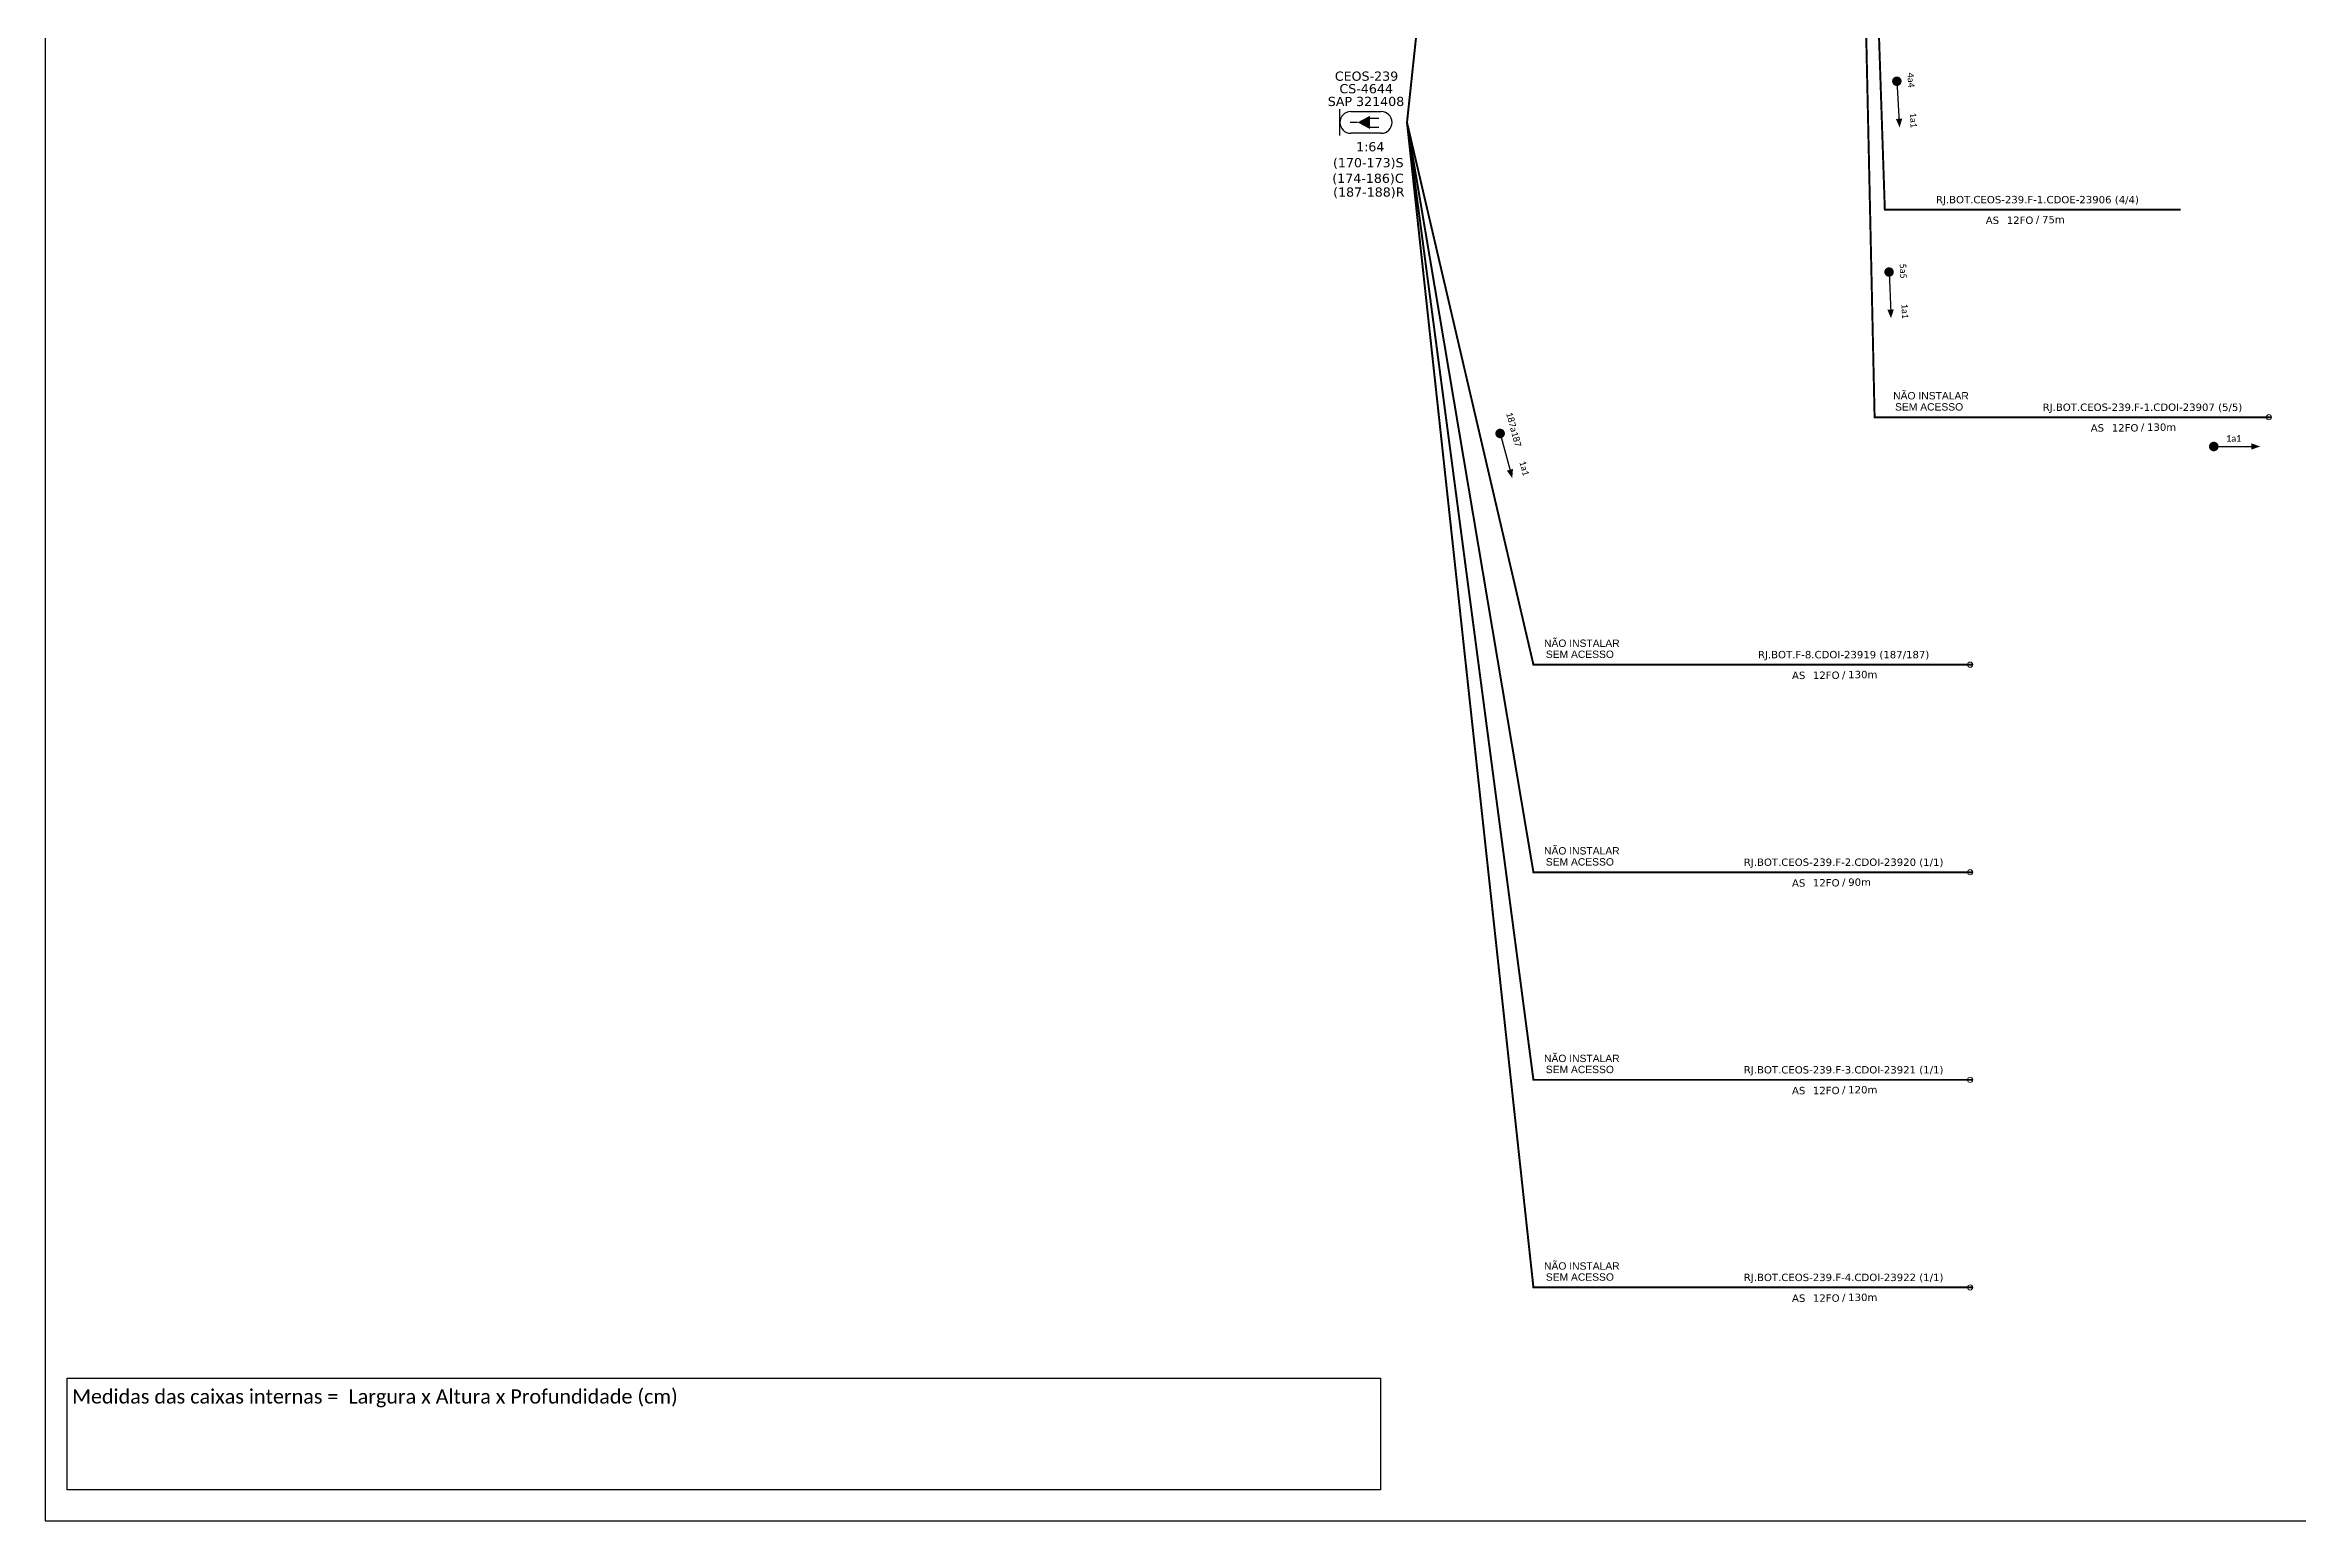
# Model space of a CAD drawing. Header units: metres. Extents: x 0 to 841, y 0 to 594.
# Drawn here: x 0.3 to 269.3, y 0.2 to 176.3 of the extents above; entities that cross this region are included whole.
import ezdxf
from ezdxf.enums import TextEntityAlignment as Align

# ---------------------------------------------------------------- set-up
doc = ezdxf.new("R2010")
doc.units = ezdxf.units.M
for name, color, linetype in [('20.4-CEOS', 1, 'Continuous'), ('CAP a instalar', 1, 'Continuous'), ('SETA', 7, 'Continuous')]:
    doc.layers.add(name, color=color, linetype=linetype)
doc.layers.add('40.1-ETIQUETAS', color=1, linetype='Continuous', lineweight=20)
doc.styles.add('ARIAL', font='arial.ttf')
doc.styles.add('siredit', font='verdana.ttf')
doc.styles.get("Standard").update_dxf_attribs({"font": 'arial.ttf'})
doc.styles.add('WMF-Calibri0', font='calibri.ttf')
doc.linetypes.add('FENCELINE1', pattern='A,0.25,-0.1,[133,ltypeshp.shx,S=0.1,R=0,X=-0.1,Y=0],-0.1,1', length=1.45)

# ---------------------------------------------------------------- blocks, each defined once
blk = doc.blocks.new('CEOS_RP_CT_DRT')
at = {"layer": '20.4-CEOS', "color": 0}
for p, q in [((-4.54, 1.19), (-1.19, 1.19)), ((-1.19, -1.19), (-4.54, -1.19))]:
    blk.add_line(p, q, dxfattribs=at)
for points in [[(-5.73, -1.43), (-5.73, 1.44)], [(-3.79, 0), (-4.59, 0)], [(-2.47, 0.48), (-1.45, 0.48)], [(-2.47, -0.52), (-1.45, -0.52)]]:
    blk.add_lwpolyline(points, dxfattribs=at)
blk.add_lwpolyline([(-3.79, 0, 0, 1.47, 0), (-2.41, 0, 1.47, 1.47, 0)], format="xyseb", dxfattribs=at)
for centre, start, end in [((-4.54, 0), 90, 270), ((-1.19, 0), 270, 90)]:
    blk.add_arc(centre, 1.19, start, end, dxfattribs=at)
at = {"layer": '20.4-CEOS', "color": 7, "style": 'siredit'}
for tag, p in [('Nº_DA_CEOS', (-2.86, 5.6)), ('LOCAL', (-2.86, 4.24)), ('SAP', (-2.86, 2.78)), ('RACIO_SPLITAGEM', (-2.86, -1.88)), ('FIBRAS_SPLITTER', (-2.86, -3.58)), ('RESERVA_FINAIS', (-2.86, -6.39)), ('FIBRAS_TOP_C', (-2.86, -5.08))]:
    blk.add_attdef(tag, text='', height=1.01, dxfattribs=at).set_placement(p, align=Align.TOP_CENTER)
blk = doc.blocks.new('ETIQUETA_RS5F')
at = {"layer": '40.1-ETIQUETAS', "color": 0, "style": 'siredit'}
blk.add_text('/', height=1.5, dxfattribs=at).set_placement((1.55, -1.95), align=Align.MIDDLE_RIGHT)
for tag, p in [('ETIQUETA_R_PRIMARIA', (1.18, 4.1)), ('ETIQUETA_R_SECUNDARIA', (1.18, 2.1)), ('F_ATIVAS/F_MORTAS', (1.11, -4.24))]:
    blk.add_attdef(tag, text='', height=1.5, dxfattribs=at).set_placement(p, align=Align.MIDDLE_CENTER)
for tag, p in [('TIPO_CABO', (-6.62, -2.12)), ('CAP_CABO', (0.37, -2.09))]:
    blk.add_attdef(tag, text='', height=1.5, dxfattribs=at).set_placement(p, align=Align.MIDDLE_RIGHT)
blk.add_attdef('METROS', text='', height=1.5, dxfattribs=at).set_placement((2.11, -1.95), align=Align.MIDDLE_LEFT)
for tag, p in [('FUSÃO_1', (0.82, -8.39)), ('FUSÃO_2', (0.82, -10.6)), ('FUSÃO_3', (0.82, -12.93)), ('FUSÃO_4', (0.82, -15.14)), ('FUSÃO_5', (0.82, -17.16))]:
    blk.add_attdef(tag, text='', height=1.5, dxfattribs=at).set_placement(p, align=Align.CENTER)

msp = doc.modelspace()

# ---------------------------------------------------------------- linework, layer by layer
at = {"color": 7}
msp.add_lwpolyline([(0.27, 0.17), (841.27, 0.17), (841.27, 594.17), (0.27, 594.17)], close=True, dxfattribs=at)
at = {"const_width": 0.567}
for points in [[(221.27, 172.3, -1), (221.3, 171.74, -1)], [(220.34, 149.53, -1), (220.37, 148.97, -1)], [(173.86, 130.25, -1), (174.01, 129.7, -1)]]:
    msp.add_lwpolyline(points, format="xyb", close=True, dxfattribs=at)
at = {"const_width": 0.567, "elevation": 1.01}
msp.add_lwpolyline([(258.83, 128.42, 1), (259.4, 128.42, 1)], format="xyb", close=True, dxfattribs=at)
at = {"color": 0}
msp.add_lwpolyline([(2.9, 17.22), (159.65, 17.22), (159.65, 3.87), (2.9, 3.87)], close=True, dxfattribs=at)
at = {"layer": '40.1-ETIQUETAS', "color": 8}
for centre in [(265.69, 131.92, 1.01), (230.03, 102.38, 1.01), (230.03, 77.6, 1.01), (230.03, 52.82, 1.01), (230.03, 28.04, 1.01)]:
    msp.add_ellipse(centre, major_axis=(-0.221, 0.221), ratio=1, start_param=2.356194490191767, end_param=8.639379797371353, dxfattribs=at)
at = {"layer": 'CAP a instalar', "color": 7, "linetype": 'FENCELINE1', "ltscale": 7, "const_width": 0.235, "elevation": 1.01}
for points in [[(162.82, 167.11), (177.91, 308.8)], [(214.74, 308.8), (219.85, 156.7), (255.14, 156.7)]]:
    msp.add_lwpolyline(points, dxfattribs=at)
at = {"layer": 'CAP a instalar', "color": 8, "linetype": 'FENCELINE1', "ltscale": 7, "const_width": 0.235, "elevation": 1.01}
for points in [[(214.74, 308.8), (218.63, 131.92), (266.01, 131.92)], [(162.82, 167.11), (177.91, 102.38), (230.34, 102.38)], [(162.82, 167.11), (177.91, 77.6), (230.34, 77.6)], [(162.82, 167.11), (177.91, 52.82), (230.34, 52.82)], [(162.82, 167.11), (177.91, 28.04), (230.34, 28.04)]]:
    msp.add_lwpolyline(points, dxfattribs=at)
at = {"layer": 'SETA'}
for points in [[(221.29, 172.02), (221.58, 167.15)], [(220.35, 149.25), (220.57, 144.38)], [(173.94, 129.97), (175.22, 125.27)]]:
    msp.add_lwpolyline(points, dxfattribs=at)
at = {"layer": 'SETA', "elevation": 1.01}
msp.add_lwpolyline([(259.11, 128.42), (263.99, 128.42)], dxfattribs=at)
at = {"layer": 'SETA'}
for points in [[(221.17, 167.52), (221.61, 166.5), (221.93, 167.56)], [(220.16, 144.75), (220.59, 143.73), (220.92, 144.78)], [(263.6, 128.8, 1.01), (264.64, 128.42, 1.01), (263.6, 128.05, 1.01)], [(174.74, 125.54), (175.38, 124.64), (175.47, 125.74)]]:
    msp.add_solid(points, dxfattribs=at)

# ---------------------------------------------------------------- block references
at = {"layer": '20.4-CEOS', "color": 7}
ref = msp.add_blockref('CEOS_RP_CT_DRT', (161.04, 167.11, 1.01), dxfattribs=dict(at, xscale=1.087213444317169, yscale=1.087213444317169, zscale=1.087213444317169))
ref.add_attrib('Nº_DA_CEOS', 'CEOS-239', dxfattribs={"color": 7, "height": 1.098, "style": 'siredit'}).set_placement((157.99, 173.18, 1.01), align=Align.TOP_CENTER)
ref.add_attrib('LOCAL', 'CS-4644', dxfattribs={"color": 7, "height": 1.098, "style": 'siredit'}).set_placement((157.95, 171.68, 1.01), align=Align.TOP_CENTER)
ref.add_attrib('SAP', 'SAP 321408', dxfattribs={"color": 7, "height": 1.098, "style": 'siredit'}).set_placement((157.93, 170.16, 1.01), align=Align.TOP_CENTER)
ref.add_attrib('RACIO_SPLITAGEM', '1:64', dxfattribs={"color": 7, "height": 1.098, "style": 'siredit'}).set_placement((158.43, 164.75, 1.01), align=Align.TOP_CENTER)
ref.add_attrib('FIBRAS_SPLITTER', '(170-173)S', dxfattribs={"color": 7, "height": 1.098, "style": 'siredit'}).set_placement((158.2, 162.85, 1.01), align=Align.TOP_CENTER)
ref.add_attrib('FIBRAS_TOP_C', '(174-186)C', dxfattribs={"color": 7, "height": 1.098, "style": 'siredit'}).set_placement((158.16, 160.99, 1.01), align=Align.TOP_CENTER)
ref.add_attrib('RESERVA_FINAIS', '(187-188)R', dxfattribs={"color": 7, "height": 1.098, "style": 'siredit'}).set_placement((158.26, 159.34, 1.01), align=Align.TOP_CENTER)
at = {"layer": '40.1-ETIQUETAS', "color": 7}
ref = msp.add_blockref('ETIQUETA_RS5F', (237.37, 156.66, 1.01), dxfattribs=dict(at, xscale=0.5866428320076092, yscale=0.5866428320076092, zscale=0.5866428320076092))
ref.add_attrib('ETIQUETA_R_SECUNDARIA', 'RJ.BOT.CEOS-239.F-1.CDOE-23906 (4/4)', dxfattribs={"color": 0, "height": 0.88, "style": 'siredit'}).set_placement((238.06, 157.89, 1.01), align=Align.MIDDLE_CENTER)
ref.add_attrib('TIPO_CABO', 'AS', dxfattribs={"color": 0, "height": 0.88, "style": 'siredit'}).set_placement((233.49, 155.42, 1.01), align=Align.MIDDLE_RIGHT)
ref.add_attrib('CAP_CABO', '12FO', dxfattribs={"color": 0, "height": 0.88, "style": 'siredit'}).set_placement((237.58, 155.43, 1.01), align=Align.MIDDLE_RIGHT)
ref.add_attrib('METROS', '75m', dxfattribs={"color": 0, "height": 0.88, "style": 'siredit'}).set_placement((238.61, 155.51, 1.01), align=Align.MIDDLE_LEFT)
at = {"layer": '40.1-ETIQUETAS', "color": 8}
ref = msp.add_blockref('ETIQUETA_RS5F', (249.9, 131.88, 1.01), dxfattribs=dict(at, xscale=0.5866428320076092, yscale=0.5866428320076092, zscale=0.5866428320076092))
ref.add_attrib('ETIQUETA_R_SECUNDARIA', 'RJ.BOT.CEOS-239.F-1.CDOI-23907 (5/5)', dxfattribs={"color": 0, "height": 0.88, "style": 'siredit'}).set_placement((250.6, 133.11, 1.01), align=Align.MIDDLE_CENTER)
ref.add_attrib('TIPO_CABO', 'AS', dxfattribs={"color": 0, "height": 0.88, "style": 'siredit'}).set_placement((246.02, 130.64, 1.01), align=Align.MIDDLE_RIGHT)
ref.add_attrib('CAP_CABO', '12FO', dxfattribs={"color": 0, "height": 0.88, "style": 'siredit'}).set_placement((250.12, 130.65, 1.01), align=Align.MIDDLE_RIGHT)
ref.add_attrib('METROS', '130m', dxfattribs={"color": 0, "height": 0.88, "style": 'siredit'}).set_placement((251.14, 130.73, 1.01), align=Align.MIDDLE_LEFT)
ref = msp.add_blockref('ETIQUETA_RS5F', (214.24, 102.34, 1.01), dxfattribs=dict(at, xscale=0.5866428320076092, yscale=0.5866428320076092, zscale=0.5866428320076092))
ref.add_attrib('ETIQUETA_R_SECUNDARIA', 'RJ.BOT.F-8.CDOI-23919 (187/187)', dxfattribs={"color": 0, "height": 0.88, "style": 'siredit'}).set_placement((214.93, 103.58, 1.01), align=Align.MIDDLE_CENTER)
ref.add_attrib('TIPO_CABO', 'AS', dxfattribs={"color": 0, "height": 0.88, "style": 'siredit'}).set_placement((210.36, 101.1, 1.01), align=Align.MIDDLE_RIGHT)
ref.add_attrib('CAP_CABO', '12FO', dxfattribs={"color": 0, "height": 0.88, "style": 'siredit'}).set_placement((214.45, 101.12, 1.01), align=Align.MIDDLE_RIGHT)
ref.add_attrib('METROS', '130m', dxfattribs={"color": 0, "height": 0.88, "style": 'siredit'}).set_placement((215.48, 101.2, 1.01), align=Align.MIDDLE_LEFT)
ref = msp.add_blockref('ETIQUETA_RS5F', (214.24, 77.56, 1.01), dxfattribs=dict(at, xscale=0.5866428320076092, yscale=0.5866428320076092, zscale=0.5866428320076092))
ref.add_attrib('ETIQUETA_R_SECUNDARIA', 'RJ.BOT.CEOS-239.F-2.CDOI-23920 (1/1)', dxfattribs={"color": 0, "height": 0.88, "style": 'siredit'}).set_placement((214.93, 78.8, 1.01), align=Align.MIDDLE_CENTER)
ref.add_attrib('TIPO_CABO', 'AS', dxfattribs={"color": 0, "height": 0.88, "style": 'siredit'}).set_placement((210.36, 76.32, 1.01), align=Align.MIDDLE_RIGHT)
ref.add_attrib('CAP_CABO', '12FO', dxfattribs={"color": 0, "height": 0.88, "style": 'siredit'}).set_placement((214.45, 76.34, 1.01), align=Align.MIDDLE_RIGHT)
ref.add_attrib('METROS', '90m', dxfattribs={"color": 0, "height": 0.88, "style": 'siredit'}).set_placement((215.48, 76.42, 1.01), align=Align.MIDDLE_LEFT)
ref = msp.add_blockref('ETIQUETA_RS5F', (214.24, 52.78, 1.01), dxfattribs=dict(at, xscale=0.5866428320076092, yscale=0.5866428320076092, zscale=0.5866428320076092))
ref.add_attrib('ETIQUETA_R_SECUNDARIA', 'RJ.BOT.CEOS-239.F-3.CDOI-23921 (1/1)', dxfattribs={"color": 0, "height": 0.88, "style": 'siredit'}).set_placement((214.93, 54.02, 1.01), align=Align.MIDDLE_CENTER)
ref.add_attrib('TIPO_CABO', 'AS', dxfattribs={"color": 0, "height": 0.88, "style": 'siredit'}).set_placement((210.36, 51.54, 1.01), align=Align.MIDDLE_RIGHT)
ref.add_attrib('CAP_CABO', '12FO', dxfattribs={"color": 0, "height": 0.88, "style": 'siredit'}).set_placement((214.45, 51.55, 1.01), align=Align.MIDDLE_RIGHT)
ref.add_attrib('METROS', '120m', dxfattribs={"color": 0, "height": 0.88, "style": 'siredit'}).set_placement((215.48, 51.64, 1.01), align=Align.MIDDLE_LEFT)
ref = msp.add_blockref('ETIQUETA_RS5F', (214.24, 28, 1.01), dxfattribs=dict(at, xscale=0.5866428320076092, yscale=0.5866428320076092, zscale=0.5866428320076092))
ref.add_attrib('ETIQUETA_R_SECUNDARIA', 'RJ.BOT.CEOS-239.F-4.CDOI-23922 (1/1)', dxfattribs={"color": 0, "height": 0.88, "style": 'siredit'}).set_placement((214.93, 29.24, 1.01), align=Align.MIDDLE_CENTER)
ref.add_attrib('TIPO_CABO', 'AS', dxfattribs={"color": 0, "height": 0.88, "style": 'siredit'}).set_placement((210.36, 26.76, 1.01), align=Align.MIDDLE_RIGHT)
ref.add_attrib('CAP_CABO', '12FO', dxfattribs={"color": 0, "height": 0.88, "style": 'siredit'}).set_placement((214.45, 26.77, 1.01), align=Align.MIDDLE_RIGHT)
ref.add_attrib('METROS', '130m', dxfattribs={"color": 0, "height": 0.88, "style": 'siredit'}).set_placement((215.48, 26.86, 1.01), align=Align.MIDDLE_LEFT)

# ---------------------------------------------------------------- texts
at = {"color": 8, "linetype": 'Continuous', "style": 'ARIAL'}
for s, height, p in [('NÃO INSTALAR', 0.8802, (220.85, 134.04)), ('SEM ACESSO', 0.88, (221.07, 132.71)), ('NÃO INSTALAR', 0.8802, (179.18, 104.5)), ('SEM ACESSO', 0.88, (179.39, 103.18)), ('NÃO INSTALAR', 0.8802, (179.18, 79.72)), ('SEM ACESSO', 0.88, (179.39, 78.4)), ('NÃO INSTALAR', 0.8802, (179.18, 54.94)), ('SEM ACESSO', 0.88, (179.39, 53.62)), ('NÃO INSTALAR', 0.8802, (179.18, 30.16)), ('SEM ACESSO', 0.88, (179.39, 28.84))]:
    msp.add_text(s, height=height, dxfattribs=at).set_placement(p)
at = {"char_height": 0.7716, "width": 14.3877, "attachment_point": 5}
for s, insert, rotation in [('\\C7;\\fCalibri|b0|i0|c0|p34;4a4', (222.97, 172.16), 273.4716), ('\\C7;\\fCalibri|b0|i0|c0|p34;1a1', (223.26, 167.36), 273.4716), ('\\C7;\\fCalibri|b0|i0|c0|p34;5a5', (222.04, 149.36), 272.5079), ('\\C7;\\fCalibri|b0|i0|c0|p34;1a1', (222.25, 144.56), 272.5079), ('{\\fCalibri|b0|i0|c0|p34;\\C7;187a187}', (175.56, 130.45), 285.2322), ('\\C7;\\fCalibri|b0|i0|c0|p34;1a1', (176.82, 125.82), 285.2322)]:
    msp.add_mtext(s, dxfattribs=dict(at, insert=insert, rotation=rotation))
at = {"insert": (261.49, 129.39, 1.01), "char_height": 0.7716, "width": 14.3877, "attachment_point": 5}
msp.add_mtext('\\C7;\\fCalibri|b0|i0|c0|p34;1a1', dxfattribs=at)
at = {"insert": (3.5, 15.87), "char_height": 1.69, "width": 156.1458, "attachment_point": 1, "style": 'WMF-Calibri0'}
msp.add_mtext('Medidas das caixas internas =  Largura x Altura x Profundidade (cm)', dxfattribs=at)

doc.saveas('drawing.dxf')
